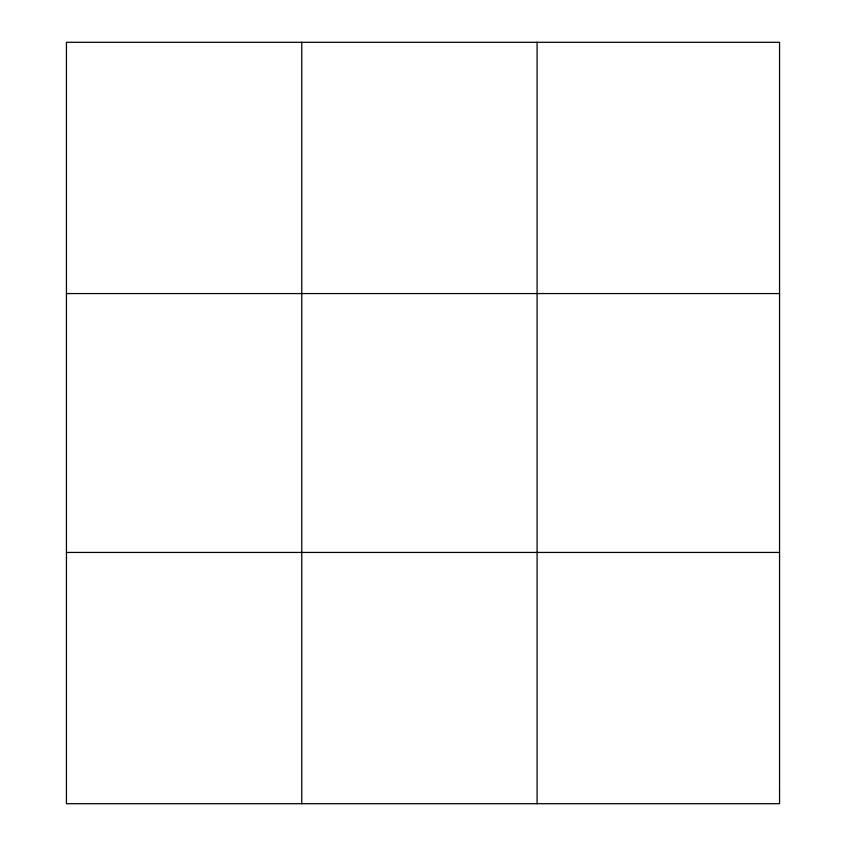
<?xml version="1.0" encoding="UTF-8"?>
<svg xmlns="http://www.w3.org/2000/svg" width="846" height="846" viewBox="0 0 846 846"><rect width="100%" height="100%" fill="white"/><g stroke="black" fill="none" stroke-linecap="round" stroke-linejoin="round"><path stroke-width="1.27" d="M301.768 803.7L301.768 42.3M537.094 803.7L537.094 42.3M66.443 293.562L779.557 293.562M66.443 552.438L779.557 552.438M779.557 791.137L779.557 803.7L66.443 803.7L66.443 42.3L779.557 42.3L779.557 791.137"/></g></svg>
